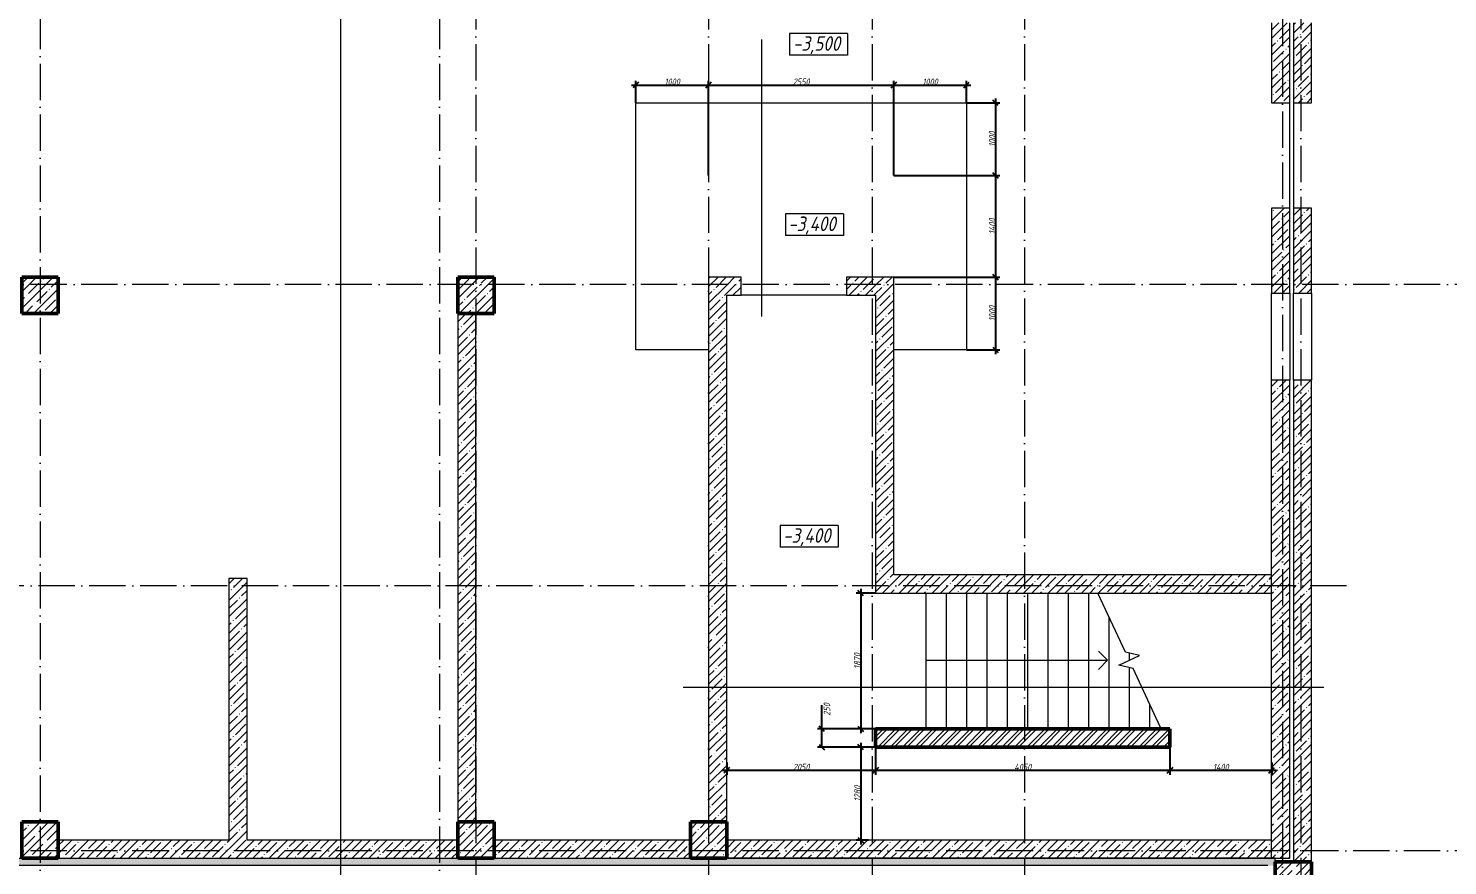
# Model space of a CAD drawing. Header units: millimetres. Extents: x -401725 to 250493, y 305116 to 802890.
# Drawn here: x -293411 to -273880, y 514095 to 525622 of the extents above; entities that cross this region are included whole.
import ezdxf

# ---------------------------------------------------------------- set-up
doc = ezdxf.new("R2010")
doc.units = ezdxf.units.MM
doc.linetypes.add('50_200_ШТРИХ_1Т_ш5_п1_п1_', pattern=[700, 500, -100, 0, -100])
for name, color, linetype, lineweight in [('A-____-____-DIMS', 7, 'Continuous', 9), ('A-DETL-GENF-OTLN-2', 7, 'Continuous', 5), ('A-FLOR-____-OTLN', 7, 'Continuous', 9), ('A-WALL-____-MCUT', 7, 'Continuous', 13), ('A-WALL-____-MCUT-1', 7, 'Continuous', 9), ('A-WALL-____-MCUT-2', 7, 'Continuous', 50), ('A-WALL-____-MCUT-3', 7, 'Continuous', 9), ('A-WALL-____-OTLN', 7, 'Continuous', 9), ('A-WALL-____-PATT-1', 7, 'Continuous', 9), ('A-WALL-FNSH-MCUT-1', 7, 'Continuous', 9), ('G-____-____-DIMS', 7, 'Continuous', 9), ('S-COLS-____-MCUT', 7, 'Continuous', 50), ('S-COLS-____-OTLN', 7, 'Continuous', 9), ('S-GRID-____-OTLN-1', 7, '50_200_ШТРИХ_1Т_ш5_п1_п1_', 9), ('S-STRS-____-MBND', 7, 'Continuous', 9), ('S-STRS-____-OTLN-1', 7, 'Continuous', 9)]:
    doc.layers.add(name, color=color, linetype=linetype, lineweight=lineweight)
for name, color, linetype, lineweight, true_color in [('A-DETL-GENF-OTLN-3', 9, 'Continuous', 9, 0x808080), ('A-WALL-____-PATT-2', 7, 'Continuous', 9, 0x787878), ('G-____-____-SYMB-1', 9, 'Continuous', 9, 0x808080)]:
    doc.layers.add(name, color=color, linetype=linetype, lineweight=lineweight, true_color=true_color)
doc.styles.add('ISOCPEUR_I_2', font='isocpeui.ttf', dxfattribs={"width": 0.85, "height": 2.3})
doc.styles.add('ISOCPEUR_I_7', font='isocpeui.ttf', dxfattribs={"width": 0.9, "height": 90})
doc.dimstyles.new('ISO-1_8_0_9К_СРЕДНИЙ_Кладочные', dxfattribs={"dimscale": 304.8, "dimtxt": 89.638306, "dimasz": 0.246063, "dimexe": 0.19685, "dimexo": 0, "dimgap": 0, "dimtad": 1, "dimdec": 3, "dimrnd": 0.001, "dimdsep": 46, "dimtxsty": 'ISOCPEUR_I_7', "dimblk1": 'OBLIQUE', "dimblk2": 'OBLIQUE', "dimsah": 1, "dimcen": 0.09, "dimdle": 0.19685, "dimazin": 0, "dimtfac": 1, "dimtdec": 4, "dimtix": 1, "dimtmove": 2, "dimatfit": 3, "dimfxl": 1, "dimtvp": 1, "dimtolj": 1, "dimtzin": 0, "dimarcsym": 2})
doc.dimstyles.new('ISO-1_8_0_9К_СРЕДНИЙ_Кладочные_1', dxfattribs={"dimscale": 304.8, "dimtxt": 89.638306, "dimasz": 0.246063, "dimexe": 0.19685, "dimexo": 0, "dimgap": 0, "dimtad": 1, "dimdec": 3, "dimrnd": 0.001, "dimdsep": 46, "dimtxsty": 'ISOCPEUR_I_7', "dimblk1": 'OBLIQUE', "dimblk2": 'OBLIQUE', "dimsah": 1, "dimcen": 0.09, "dimdle": 0.19685, "dimazin": 0, "dimtfac": 1, "dimtdec": 4, "dimtix": 1, "dimtmove": 0, "dimatfit": 3, "dimfxl": 1, "dimtvp": 1, "dimtolj": 1, "dimtzin": 0, "dimarcsym": 2})
pattern_1 = [(45, (-350751.34, 459015.94), (-114.04925, 114.04925), []), (45, (-350637.3, 459015.94), (-114.04925, 114.04925), [201.612, -40.322, 3.353, -36.97])]
pattern_2 = [(0, (-350751.34, 459015.94), (120.967, 69.841), [80.645, -161.29]), (120, (-350751.34, 459015.94), (-120.96808, 69.84086), [80.645, -161.29]), (60, (-350751.34, 459015.94), (-8e-05, 139.68186), [0, -161.29, 80.645, 0])]

# ---------------------------------------------------------------- blocks, each defined once
blk = doc.blocks.new('BSC_Колонна _Прямоугольная - 500х500-V12-АР1_Кладочный план подвала в осях 1-64_Ю-ЯЯ')
at = {"layer": 'S-COLS-____-OTLN'}
h = blk.add_hatch(dxfattribs=at)
h.set_pattern_fill('FP_18', color=256, style=0, pattern_type=2)
h.set_pattern_definition([(45, (-63500, -55431.04), (-114.04925, 114.04925), []), (45, (-63385.95, -55431.04), (-114.04925, 114.04925), [201.613, -40.323, 3.353, -36.97])])
h.paths.add_polyline_path([(-250, -250), (250, -250), (250, 250), (-250, 250)], flags=0)
at = {"layer": 'S-COLS-____-MCUT'}
for p, q in [((250, 250), (-250, 250)), ((-250, 250), (-250, -250)), ((250, -250), (250, 250)), ((-250, -250), (250, -250))]:
    blk.add_line(p, q, dxfattribs=at)
blk = doc.blocks.new('BSC_Колонна _Прямоугольная - 500х500-V13-АР1_Кладочный план подвала в осях 1-64_Ю-ЯЯ')
at = {"layer": 'S-COLS-____-OTLN'}
h = blk.add_hatch(dxfattribs=at)
h.set_pattern_fill('FP_19', color=256, style=0, pattern_type=2)
h.set_pattern_definition([(45, (-63500, -62931.04), (-114.04925, 114.04925), []), (45, (-63385.95, -62931.04), (-114.04925, 114.04925), [201.613, -40.323, 3.353, -36.97])])
h.paths.add_polyline_path([(-250, -250), (250, -250), (250, 250), (-250, 250)], flags=0)
at = {"layer": 'S-COLS-____-MCUT'}
for p, q in [((250, 250), (-250, 250)), ((-250, 250), (-250, -250)), ((250, -250), (250, 250)), ((-250, -250), (250, -250))]:
    blk.add_line(p, q, dxfattribs=at)
blk = doc.blocks.new('BSC_Колонна _Прямоугольная - 500х500-V53-АР1_Кладочный план подвала в осях 1-64_Ю-ЯЯ')
at = {"layer": 'S-COLS-____-OTLN'}
h = blk.add_hatch(dxfattribs=at)
h.set_pattern_fill('FP_66', color=256, style=0, pattern_type=2)
h.set_pattern_definition([(45, (-66700, -55431.04), (-114.04925, 114.04925), []), (45, (-66585.95, -55431.04), (-114.04925, 114.04925), [201.613, -40.323, 3.353, -36.97])])
h.paths.add_polyline_path([(-250, -250), (250, -250), (250, 250), (-250, 250)], flags=0)
at = {"layer": 'S-COLS-____-MCUT'}
for p, q in [((250, 250), (-250, 250)), ((-250, 250), (-250, -250)), ((250, -250), (250, 250)), ((-250, -250), (250, -250))]:
    blk.add_line(p, q, dxfattribs=at)
blk = doc.blocks.new('BSC_Колонна _Прямоугольная - 500х500-V54-АР1_Кладочный план подвала в осях 1-64_Ю-ЯЯ')
at = {"layer": 'S-COLS-____-OTLN'}
h = blk.add_hatch(dxfattribs=at)
h.set_pattern_fill('FP_67', color=256, style=0, pattern_type=2)
h.set_pattern_definition([(45, (-57500, -55431.04), (-114.04925, 114.04925), []), (45, (-57385.95, -55431.04), (-114.04925, 114.04925), [201.613, -40.323, 3.353, -36.97])])
h.paths.add_polyline_path([(-250, -250), (250, -250), (250, 250), (-250, 250)], flags=0)
at = {"layer": 'S-COLS-____-MCUT'}
for p, q in [((250, 250), (-250, 250)), ((-250, 250), (-250, -250)), ((250, -250), (250, 250)), ((-250, -250), (250, -250))]:
    blk.add_line(p, q, dxfattribs=at)
blk = doc.blocks.new('BSC_Колонна _Прямоугольная - 500х500-V55-АР1_Кладочный план подвала в осях 1-64_Ю-ЯЯ')
at = {"layer": 'S-COLS-____-OTLN'}
h = blk.add_hatch(dxfattribs=at)
h.set_pattern_fill('FP_68', color=256, style=0, pattern_type=2)
h.set_pattern_definition([(45, (-57500, -62931.04), (-114.04925, 114.04925), []), (45, (-57385.95, -62931.04), (-114.04925, 114.04925), [201.613, -40.323, 3.353, -36.97])])
h.paths.add_polyline_path([(-250, -250), (250, -250), (250, 250), (-250, 250)], flags=0)
at = {"layer": 'S-COLS-____-MCUT'}
for p, q in [((250, 250), (-250, 250)), ((-250, 250), (-250, -250)), ((250, -250), (250, 250)), ((-250, -250), (250, -250))]:
    blk.add_line(p, q, dxfattribs=at)
blk = doc.blocks.new('BSC_Колонна _Прямоугольная - 500х500-V122-АР1_Кладочный план подвала в осях 1-64_Ю-ЯЯ')
at = {"layer": 'S-COLS-____-OTLN'}
h = blk.add_hatch(dxfattribs=at)
h.set_pattern_fill('FP_138', color=256, style=0, pattern_type=2)
h.set_pattern_definition([(45, (-74750, -54881.04), (-114.04925, 114.04925), []), (45, (-74635.95, -54881.04), (-114.04925, 114.04925), [201.613, -40.323, 3.353, -36.97])])
h.paths.add_polyline_path([(-250, -250), (250, -250), (250, 250), (-250, 250)], flags=0)
at = {"layer": 'S-COLS-____-MCUT'}
for p, q in [((250, 250), (-250, 250)), ((-250, 250), (-250, -250)), ((250, -250), (250, 250)), ((-250, -250), (250, -250))]:
    blk.add_line(p, q, dxfattribs=at)
blk = doc.blocks.new('DET_L_Имитация разреза_ISO2-5 - Вправо-35541910-АР1_Кладочный план подвала в осях 1-64_Ю-ЯЯ')
at = {"layer": 'A-DETL-GENF-OTLN-3'}
blk.add_line((143, 0), (3957, 0), dxfattribs=at)
blk = doc.blocks.new('DET_L_Имитация разреза_ISO2-5 - Низ-28995336-АР1_Кладочный план подвала в осях 1-64_Ю-ЯЯ')
at = {"layer": 'A-DETL-GENF-OTLN-3'}
blk.add_line((143, 0), (8957, 0), dxfattribs=at)
blk = doc.blocks.new('Высотные отметки - 9_5х3_5_h_-17668430-АР1_Кладочный план подвала в осях 1-64_Ю-ЯЯ')
at = {"layer": 'G-____-____-DIMS'}
for p, q in [((-4, 3), (-4, 0)), ((4, 3), (-4, 3)), ((4, 3), (4, 0)), ((4, 0), (-4, 0))]:
    blk.add_line(p, q, dxfattribs=at)
blk = doc.blocks.new('_Oblique')
at = {"color": 0, "linetype": 'ByBlock', "lineweight": -2}
blk.add_line((-0.5, -0.5), (0.5, 0.5), dxfattribs=at)
blk = doc.blocks.new('*D8435')
at = {"layer": 'A-____-____-DIMS', "color": 0, "lineweight": -2, "transparency": 16777216}
for p, q in [((-280102, 524657), (-280102, 523537)), ((-280501, 524597), (-280042, 524597)), ((-281501, 523597), (-280042, 523597))]:
    blk.add_line(p, q, dxfattribs=at)
at = {"layer": 'Defpoints', "color": 0, "transparency": 16777216}
for p in [(-280501, 524597), (-281501, 523597), (-280102, 523597)]:
    blk.add_point(p, dxfattribs=at)
at = {"layer": 'A-____-____-DIMS', "color": 0, "lineweight": -2, "transparency": 16777216, "xscale": 75, "yscale": 75, "zscale": 75}
for p, rotation in [((-280102, 524597), 90), ((-280102, 523597), 270)]:
    blk.add_blockref('_Oblique', p, dxfattribs=dict(at, rotation=rotation))
at = {"layer": 'A-____-____-DIMS', "color": 0, "transparency": 16777216, "insert": (-280147, 524097), "char_height": 90, "width": 504.73, "attachment_point": 5, "rotation": 90, "style": 'ISOCPEUR_I_7'}
blk.add_mtext('\\A1;1000', dxfattribs=at)
blk = doc.blocks.new('*D8436')
at = {"layer": 'A-____-____-DIMS', "color": 0, "lineweight": -2, "transparency": 16777216}
for p, q in [((-280102, 523657), (-280102, 522137)), ((-281501, 523597), (-280042, 523597)), ((-281501, 522197), (-280042, 522197))]:
    blk.add_line(p, q, dxfattribs=at)
at = {"layer": 'Defpoints', "color": 0, "transparency": 16777216}
for p in [(-281501, 523597), (-281501, 522197), (-280102, 522197)]:
    blk.add_point(p, dxfattribs=at)
at = {"layer": 'A-____-____-DIMS', "color": 0, "lineweight": -2, "transparency": 16777216, "xscale": 75, "yscale": 75, "zscale": 75}
for p, rotation in [((-280102, 523597), 90), ((-280102, 522197), 270)]:
    blk.add_blockref('_Oblique', p, dxfattribs=dict(at, rotation=rotation))
at = {"layer": 'A-____-____-DIMS', "color": 0, "transparency": 16777216, "insert": (-280147, 522897), "char_height": 90, "width": 521.28, "attachment_point": 5, "rotation": 90, "style": 'ISOCPEUR_I_7'}
blk.add_mtext('\\A1;1400', dxfattribs=at)
blk = doc.blocks.new('*D8437')
at = {"layer": 'A-____-____-DIMS', "color": 0, "lineweight": -2, "transparency": 16777216}
for p, q in [((-281501, 522197), (-280042, 522197)), ((-280102, 522257), (-280102, 521137)), ((-280501, 521197), (-280042, 521197))]:
    blk.add_line(p, q, dxfattribs=at)
at = {"layer": 'Defpoints', "color": 0, "transparency": 16777216}
for p in [(-281501, 522197), (-280501, 521197), (-280102, 521197)]:
    blk.add_point(p, dxfattribs=at)
at = {"layer": 'A-____-____-DIMS', "color": 0, "lineweight": -2, "transparency": 16777216, "xscale": 75, "yscale": 75, "zscale": 75}
for p, rotation in [((-280102, 522197), 90), ((-280102, 521197), 270)]:
    blk.add_blockref('_Oblique', p, dxfattribs=dict(at, rotation=rotation))
at = {"layer": 'A-____-____-DIMS', "color": 0, "transparency": 16777216, "insert": (-280147, 521697), "char_height": 90, "width": 504.73, "attachment_point": 5, "rotation": 90, "style": 'ISOCPEUR_I_7'}
blk.add_mtext('\\A1;1000', dxfattribs=at)
blk = doc.blocks.new('*D8438')
at = {"layer": 'A-____-____-DIMS', "color": 0, "lineweight": -2, "transparency": 16777216}
for p, q in [((-285111, 524842), (-283991, 524842)), ((-285051, 524597), (-285051, 524902)), ((-284051, 523597), (-284051, 524902))]:
    blk.add_line(p, q, dxfattribs=at)
at = {"layer": 'Defpoints', "color": 0, "transparency": 16777216}
for p in [(-284051, 524842), (-285051, 524597), (-284051, 523597)]:
    blk.add_point(p, dxfattribs=at)
at = {"layer": 'A-____-____-DIMS', "color": 0, "lineweight": -2, "transparency": 16777216, "xscale": 75, "yscale": 75, "zscale": 75, "rotation": 180}
blk.add_blockref('_Oblique', (-285051, 524842), dxfattribs=at)
at = {"layer": 'A-____-____-DIMS', "color": 0, "lineweight": -2, "transparency": 16777216, "xscale": 75, "yscale": 75, "zscale": 75}
blk.add_blockref('_Oblique', (-284051, 524842), dxfattribs=at)
at = {"layer": 'A-____-____-DIMS', "color": 0, "transparency": 16777216, "insert": (-284551, 524887), "char_height": 90, "width": 504.73, "attachment_point": 5, "style": 'ISOCPEUR_I_7'}
blk.add_mtext('\\A1;1000', dxfattribs=at)
blk = doc.blocks.new('*D8439')
at = {"layer": 'A-____-____-DIMS', "color": 0, "lineweight": -2, "transparency": 16777216}
for p, q in [((-284111, 524842), (-281441, 524842)), ((-284051, 523597), (-284051, 524902)), ((-281501, 523597), (-281501, 524902))]:
    blk.add_line(p, q, dxfattribs=at)
at = {"layer": 'Defpoints', "color": 0, "transparency": 16777216}
for p in [(-281501, 524842), (-284051, 523597), (-281501, 523597)]:
    blk.add_point(p, dxfattribs=at)
at = {"layer": 'A-____-____-DIMS', "color": 0, "lineweight": -2, "transparency": 16777216, "xscale": 75, "yscale": 75, "zscale": 75, "rotation": 180}
blk.add_blockref('_Oblique', (-284051, 524842), dxfattribs=at)
at = {"layer": 'A-____-____-DIMS', "color": 0, "lineweight": -2, "transparency": 16777216, "xscale": 75, "yscale": 75, "zscale": 75}
blk.add_blockref('_Oblique', (-281501, 524842), dxfattribs=at)
at = {"layer": 'A-____-____-DIMS', "color": 0, "transparency": 16777216, "insert": (-282776, 524887), "char_height": 90, "width": 546.1, "attachment_point": 5, "style": 'ISOCPEUR_I_7'}
blk.add_mtext('\\A1;2550', dxfattribs=at)
blk = doc.blocks.new('*D8440')
at = {"layer": 'A-____-____-DIMS', "color": 0, "lineweight": -2, "transparency": 16777216}
for p, q in [((-281561, 524842), (-280441, 524842)), ((-281501, 523597), (-281501, 524902)), ((-280501, 524597), (-280501, 524902))]:
    blk.add_line(p, q, dxfattribs=at)
at = {"layer": 'Defpoints', "color": 0, "transparency": 16777216}
for p in [(-280501, 524842), (-280501, 524597), (-281501, 523597)]:
    blk.add_point(p, dxfattribs=at)
at = {"layer": 'A-____-____-DIMS', "color": 0, "lineweight": -2, "transparency": 16777216, "xscale": 75, "yscale": 75, "zscale": 75, "rotation": 180}
blk.add_blockref('_Oblique', (-281501, 524842), dxfattribs=at)
at = {"layer": 'A-____-____-DIMS', "color": 0, "lineweight": -2, "transparency": 16777216, "xscale": 75, "yscale": 75, "zscale": 75}
blk.add_blockref('_Oblique', (-280501, 524842), dxfattribs=at)
at = {"layer": 'A-____-____-DIMS', "color": 0, "transparency": 16777216, "insert": (-281001, 524887), "char_height": 90, "width": 504.73, "attachment_point": 5, "style": 'ISOCPEUR_I_7'}
blk.add_mtext('\\A1;1000', dxfattribs=at)
blk = doc.blocks.new('*D8342')
at = {"layer": 'A-____-____-DIMS', "color": 0, "lineweight": -2, "transparency": 16777216}
for p, q in [((-281751, 515727), (-281751, 515347)), ((-283801, 515513), (-283801, 515347)), ((-283861, 515407), (-281691, 515407))]:
    blk.add_line(p, q, dxfattribs=at)
at = {"layer": 'Defpoints', "color": 0, "transparency": 16777216}
for p in [(-281751, 515727), (-283801, 515513), (-281751, 515407)]:
    blk.add_point(p, dxfattribs=at)
at = {"layer": 'A-____-____-DIMS', "color": 0, "lineweight": -2, "transparency": 16777216, "xscale": 75, "yscale": 75, "zscale": 75, "rotation": 180}
blk.add_blockref('_Oblique', (-283801, 515407), dxfattribs=at)
at = {"layer": 'A-____-____-DIMS', "color": 0, "lineweight": -2, "transparency": 16777216, "xscale": 75, "yscale": 75, "zscale": 75}
blk.add_blockref('_Oblique', (-281751, 515407), dxfattribs=at)
at = {"layer": 'A-____-____-DIMS', "color": 0, "transparency": 16777216, "insert": (-282776, 515452), "char_height": 90, "width": 546.1, "attachment_point": 5, "style": 'ISOCPEUR_I_7'}
blk.add_mtext('\\A1;2050', dxfattribs=at)
blk = doc.blocks.new('*D8343')
at = {"layer": 'A-____-____-DIMS', "color": 0, "lineweight": -2, "transparency": 16777216}
for p, q in [((-281751, 515727), (-281751, 515347)), ((-277701, 515727), (-277701, 515347)), ((-281811, 515407), (-277641, 515407))]:
    blk.add_line(p, q, dxfattribs=at)
at = {"layer": 'Defpoints', "color": 0, "transparency": 16777216}
for p in [(-281751, 515727), (-277701, 515727), (-277701, 515407)]:
    blk.add_point(p, dxfattribs=at)
at = {"layer": 'A-____-____-DIMS', "color": 0, "lineweight": -2, "transparency": 16777216, "xscale": 75, "yscale": 75, "zscale": 75, "rotation": 180}
blk.add_blockref('_Oblique', (-281751, 515407), dxfattribs=at)
at = {"layer": 'A-____-____-DIMS', "color": 0, "lineweight": -2, "transparency": 16777216, "xscale": 75, "yscale": 75, "zscale": 75}
blk.add_blockref('_Oblique', (-277701, 515407), dxfattribs=at)
at = {"layer": 'A-____-____-DIMS', "color": 0, "transparency": 16777216, "insert": (-279726, 515452), "char_height": 90, "width": 562.65, "attachment_point": 5, "style": 'ISOCPEUR_I_7'}
blk.add_mtext('\\A1;4050', dxfattribs=at)
blk = doc.blocks.new('*D8344')
at = {"layer": 'A-____-____-DIMS', "color": 0, "lineweight": -2, "transparency": 16777216}
for p, q in [((-277701, 515727), (-277701, 515347)), ((-276301, 515513), (-276301, 515347)), ((-277761, 515407), (-276241, 515407))]:
    blk.add_line(p, q, dxfattribs=at)
at = {"layer": 'Defpoints', "color": 0, "transparency": 16777216}
for p in [(-277701, 515727), (-276301, 515513), (-276301, 515407)]:
    blk.add_point(p, dxfattribs=at)
at = {"layer": 'A-____-____-DIMS', "color": 0, "lineweight": -2, "transparency": 16777216, "xscale": 75, "yscale": 75, "zscale": 75, "rotation": 180}
blk.add_blockref('_Oblique', (-277701, 515407), dxfattribs=at)
at = {"layer": 'A-____-____-DIMS', "color": 0, "lineweight": -2, "transparency": 16777216, "xscale": 75, "yscale": 75, "zscale": 75}
blk.add_blockref('_Oblique', (-276301, 515407), dxfattribs=at)
at = {"layer": 'A-____-____-DIMS', "color": 0, "transparency": 16777216, "insert": (-277001, 515452), "char_height": 90, "width": 521.28, "attachment_point": 5, "style": 'ISOCPEUR_I_7'}
blk.add_mtext('\\A1;1400', dxfattribs=at)
blk = doc.blocks.new('*D8345')
at = {"layer": 'A-____-____-DIMS', "color": 0, "lineweight": -2, "transparency": 16777216}
for p, q in [((-281751, 517847), (-282017, 517847)), ((-281957, 517907), (-281957, 515917)), ((-281751, 515977), (-282017, 515977))]:
    blk.add_line(p, q, dxfattribs=at)
at = {"layer": 'Defpoints', "color": 0, "transparency": 16777216}
for p in [(-281751, 517847), (-281957, 515977), (-281751, 515977)]:
    blk.add_point(p, dxfattribs=at)
at = {"layer": 'A-____-____-DIMS', "color": 0, "lineweight": -2, "transparency": 16777216, "xscale": 75, "yscale": 75, "zscale": 75}
for p, rotation in [((-281957, 517847), 90), ((-281957, 515977), 270)]:
    blk.add_blockref('_Oblique', p, dxfattribs=dict(at, rotation=rotation))
at = {"layer": 'A-____-____-DIMS', "color": 0, "transparency": 16777216, "insert": (-282003, 516912), "char_height": 90, "width": 504.73, "attachment_point": 5, "rotation": 90, "style": 'ISOCPEUR_I_7'}
blk.add_mtext('\\A1;1870', dxfattribs=at)
blk = doc.blocks.new('*D8346')
at = {"layer": 'A-____-____-DIMS', "color": 0, "lineweight": -2, "transparency": 16777216}
for p, q in [((-282492, 515977), (-282492, 516303)), ((-282492, 515727), (-282492, 516037)), ((-281751, 515977), (-282552, 515977)), ((-281751, 515727), (-282552, 515727))]:
    blk.add_line(p, q, dxfattribs=at)
at = {"layer": 'Defpoints', "color": 0, "transparency": 16777216}
for p in [(-281751, 515977), (-282492, 515727), (-281751, 515727)]:
    blk.add_point(p, dxfattribs=at)
at = {"layer": 'A-____-____-DIMS', "color": 0, "lineweight": -2, "transparency": 16777216, "xscale": 75, "yscale": 75, "zscale": 75}
for p, rotation in [((-282492, 515977), 90), ((-282492, 515727), 270)]:
    blk.add_blockref('_Oblique', p, dxfattribs=dict(at, rotation=rotation))
at = {"layer": 'A-____-____-DIMS', "color": 0, "transparency": 16777216, "insert": (-282466, 516159), "char_height": 90, "width": 409.58, "attachment_point": 1, "rotation": 90, "line_spacing_factor": 1.149209, "style": 'ISOCPEUR_I_7'}
blk.add_mtext('\\A1;250', dxfattribs=at)
blk = doc.blocks.new('*D8347')
at = {"layer": 'A-____-____-DIMS', "color": 0, "lineweight": -2, "transparency": 16777216}
for p, q in [((-281751, 515727), (-282017, 515727)), ((-281957, 515787), (-281957, 514387)), ((-281851, 514447), (-282017, 514447))]:
    blk.add_line(p, q, dxfattribs=at)
at = {"layer": 'Defpoints', "color": 0, "transparency": 16777216}
for p in [(-281751, 515727), (-281957, 514447), (-281851, 514447)]:
    blk.add_point(p, dxfattribs=at)
at = {"layer": 'A-____-____-DIMS', "color": 0, "lineweight": -2, "transparency": 16777216, "xscale": 75, "yscale": 75, "zscale": 75}
for p, rotation in [((-281957, 515727), 90), ((-281957, 514447), 270)]:
    blk.add_blockref('_Oblique', p, dxfattribs=dict(at, rotation=rotation))
at = {"layer": 'A-____-____-DIMS', "color": 0, "transparency": 16777216, "insert": (-282002, 515087), "char_height": 90, "width": 504.73, "attachment_point": 5, "rotation": 90, "style": 'ISOCPEUR_I_7'}
blk.add_mtext('\\A1;1280', dxfattribs=at)

msp = doc.modelspace()

# ---------------------------------------------------------------- hatches: boundary and pattern name
at = {"layer": 'A-WALL-____-PATT-1'}
h = msp.add_hatch(dxfattribs=at)
h.set_pattern_fill('FP_1', color=256, style=0, pattern_type=2)
h.set_pattern_definition(pattern_1)
h.paths.add_polyline_path([(-276051.3432, 514196.983), (-276051.3432, 520776.983), (-276301.3432, 520776.983), (-276301.3432, 514196.983)], flags=0)
h.paths.add_polyline_path([(-276301.3432, 521976.983), (-276051.3432, 521976.983), (-276051.3432, 523146.983), (-276301.3432, 523146.983), (-276301.3432, 523121.983)], flags=0)
h.paths.add_polyline_path([(-276051.3432, 524596.983), (-276051.3432, 525696.983), (-276301.3432, 525696.983), (-276301.3432, 524596.983)], flags=0)
h = msp.add_hatch(dxfattribs=at)
h.set_pattern_fill('FP_1', color=256, style=0, pattern_type=2)
h.set_pattern_definition(pattern_1)
h.paths.add_polyline_path([(-275751.3432, 514146.983), (-275751.3432, 520776.983), (-276001.3432, 520776.983), (-276001.3432, 514146.983)], flags=0)
h.paths.add_polyline_path([(-276001.3432, 521976.983), (-275751.3432, 521976.983), (-275751.3432, 523146.983), (-276001.3432, 523146.983), (-276001.3432, 523121.983)], flags=0)
h.paths.add_polyline_path([(-275751.3432, 524596.983), (-275751.3432, 525696.983), (-276001.3432, 525696.983), (-276001.3432, 524596.983)], flags=0)
h = msp.add_hatch(dxfattribs=at)
h.set_pattern_fill('FP_1', color=256, style=0, pattern_type=2)
h.set_pattern_definition(pattern_1)
h.paths.add_polyline_path([(-284051.3432, 514696.983), (-283801.3432, 514696.983), (-283801.3432, 522196.983), (-284051.3432, 522196.983), (-284051.3432, 519469.1464)], flags=0)
h = msp.add_hatch(dxfattribs=at)
h.set_pattern_fill('FP_1', color=256, style=0, pattern_type=2)
h.set_pattern_definition(pattern_1)
h.paths.add_polyline_path([(-282151.3432, 521946.983), (-281751.3432, 521946.983), (-281751.3432, 522196.983), (-282151.3432, 522196.983)], flags=0)
h.paths.add_polyline_path([(-283601.3432, 521946.983), (-283601.3432, 522196.983), (-283801.3432, 522196.983), (-283801.3432, 521946.983)], flags=0)
h = msp.add_hatch(dxfattribs=at)
h.set_pattern_fill('FP_1', color=256, style=0, pattern_type=2)
h.set_pattern_definition(pattern_1)
h.paths.add_polyline_path([(-281751.3432, 518096.983), (-281501.3432, 518096.983), (-281501.3432, 522196.983), (-281751.3432, 522196.983), (-281751.3432, 519469.1464)], flags=0)
h = msp.add_hatch(dxfattribs=at)
h.set_pattern_fill('FP_1', color=256, style=0, pattern_type=2)
h.set_pattern_definition(pattern_1)
h.paths.add_polyline_path([(-287501.3432, 514696.983), (-287251.3432, 514696.983), (-287251.3432, 521696.983), (-287501.3432, 521696.983)], flags=0)
h = msp.add_hatch(dxfattribs=at)
h.set_pattern_fill('FP_1', color=256, style=0, pattern_type=2)
h.set_pattern_definition(pattern_1)
h.paths.add_polyline_path([(-290651.3432, 514446.983), (-290401.3432, 514446.983), (-290401.3432, 518046.983), (-290651.3432, 518046.983)], flags=0)
h = msp.add_hatch(dxfattribs=at)
h.set_pattern_fill('FP_1', color=256, style=0, pattern_type=2)
h.set_pattern_definition(pattern_1)
h.paths.add_polyline_path([(-276301.3432, 517846.983), (-276301.3432, 518096.983), (-281751.3432, 518096.983), (-281751.3432, 517846.983), (-276531.8226, 517846.983)], flags=0)
h = msp.add_hatch(dxfattribs=at)
h.set_pattern_fill('FP_1', color=256, style=0, pattern_type=2)
h.set_pattern_definition(pattern_1)
h.paths.add_polyline_path([(-287501.3432, 514196.983), (-287501.3432, 514446.983), (-293001.3432, 514446.983), (-293001.3432, 514196.983)], flags=0)
h = msp.add_hatch(dxfattribs=at)
h.set_pattern_fill('FP_1', color=256, style=0, pattern_type=2)
h.set_pattern_definition(pattern_1)
h.paths.add_polyline_path([(-284301.3432, 514196.983), (-284301.3432, 514446.983), (-287001.3432, 514446.983), (-287001.3432, 514196.983)], flags=0)
h = msp.add_hatch(dxfattribs=at)
h.set_pattern_fill('FP_1', color=256, style=0, pattern_type=2)
h.set_pattern_definition(pattern_1)
h.paths.add_polyline_path([(-276301.3432, 514196.983), (-276301.3432, 514446.983), (-283801.3432, 514446.983), (-283801.3432, 514196.983), (-276531.8226, 514196.983)], flags=0)
h = msp.add_hatch(dxfattribs=at)
h.set_pattern_fill('FP_54', color=256, style=0, pattern_type=2)
h.set_pattern_definition(pattern_2)
h.paths.add_polyline_path([(-287671.3432, 514094.983), (-287671.3432, 514194.983), (-353203.3432, 514194.983), (-353203.3432, 514094.983), (-301276.3584, 514094.983)], flags=0)
h = msp.add_hatch(dxfattribs=at)
h.set_pattern_fill('FP_54', color=256, style=0, pattern_type=2)
h.set_pattern_definition(pattern_2)
h.paths.add_polyline_path([(-276253.3432, 514094.983), (-276253.3432, 514194.983), (-287671.3432, 514194.983), (-287671.3432, 514094.983), (-276353.3432, 514094.983)], flags=0)
at = {"layer": 'A-WALL-____-PATT-2'}
h = msp.add_hatch(dxfattribs=at)
h.set_pattern_fill('FP_53', color=256, style=0, pattern_type=2)
h.set_pattern_definition([(45, (-350751.34, 459015.94), (-85.53659, 85.53659), []), (45, (-350694.32, 459015.94), (-85.53659, 85.53659), [])])
h.paths.add_polyline_path([(-281751.3432, 515726.983), (-277701.3432, 515726.983), (-277701.3432, 515976.983), (-281751.3432, 515976.983)], flags=0)

# ---------------------------------------------------------------- linework, layer by layer
at = {"layer": 'A-FLOR-____-OTLN'}
for p, q in [((-285051.3432, 524596.983), (-280501.3432, 524596.983)), ((-285051.3432, 521196.983), (-285051.3432, 524596.983)), ((-280501.3432, 524596.983), (-280501.3432, 521196.983)), ((-276051.3432, 523146.983), (-276051.3432, 524596.983)), ((-276001.3432, 524596.983), (-276001.3432, 523146.983)), ((-282151.3432, 521946.983), (-283601.3432, 521946.983)), ((-282151.3432, 521946.983), (-283601.3432, 521946.983)), ((-284051.3432, 521196.983), (-285051.3432, 521196.983)), ((-280501.3432, 521196.983), (-281501.3432, 521196.983))]:
    msp.add_line(p, q, dxfattribs=at)
at = {"layer": 'A-WALL-____-MCUT'}
msp.add_line((-276353.3432, 514094.983), (-353303.3432, 514094.983), dxfattribs=at)
at = {"layer": 'A-WALL-____-MCUT-1'}
for p, q in [((-276301.3432, 525696.983), (-276301.3432, 524596.983)), ((-276051.3432, 524596.983), (-276051.3432, 525696.983)), ((-276001.3432, 525696.983), (-276001.3432, 524596.983)), ((-275751.3432, 524596.983), (-275751.3432, 525696.983)), ((-276301.3432, 524596.983), (-276051.3432, 524596.983)), ((-276001.3432, 524596.983), (-275751.3432, 524596.983)), ((-276301.3432, 523146.983), (-276301.3432, 521976.983)), ((-276051.3432, 523146.983), (-276301.3432, 523146.983)), ((-276051.3432, 521976.983), (-276051.3432, 523146.983)), ((-275751.3432, 523146.983), (-276001.3432, 523146.983)), ((-276001.3432, 523146.983), (-276001.3432, 521976.983)), ((-275751.3432, 521976.983), (-275751.3432, 523146.983)), ((-283601.3432, 522196.983), (-284051.3432, 522196.983)), ((-284051.3432, 522196.983), (-284051.3432, 514696.983)), ((-283601.3432, 521946.983), (-283601.3432, 522196.983)), ((-281501.3432, 522196.983), (-282151.3432, 522196.983)), ((-282151.3432, 522196.983), (-282151.3432, 521946.983)), ((-281501.3432, 518096.983), (-281501.3432, 522196.983)), ((-283801.3432, 514696.983), (-283801.3432, 521946.983)), ((-283801.3432, 521946.983), (-283601.3432, 521946.983)), ((-282151.3432, 521946.983), (-281751.3432, 521946.983)), ((-281751.3432, 521946.983), (-281751.3432, 517846.983)), ((-276301.3432, 521976.983), (-276051.3432, 521976.983)), ((-276001.3432, 521976.983), (-275751.3432, 521976.983)), ((-287501.3432, 521696.983), (-287501.3432, 514696.983)), ((-287251.3432, 514696.983), (-287251.3432, 521696.983)), ((-276051.3432, 520776.983), (-276301.3432, 520776.983)), ((-276301.3432, 514196.983), (-276301.3432, 520776.983)), ((-276051.3432, 514196.983), (-276051.3432, 520776.983)), ((-275751.3432, 520776.983), (-276001.3432, 520776.983)), ((-276001.3432, 520776.983), (-276001.3432, 514146.983)), ((-275751.3432, 514146.983), (-275751.3432, 520776.983)), ((-290401.3432, 518046.983), (-290651.3432, 518046.983)), ((-290651.3432, 518046.983), (-290651.3432, 514446.983)), ((-290401.3432, 514446.983), (-290401.3432, 518046.983)), ((-276301.3432, 518096.983), (-281501.3432, 518096.983)), ((-276301.3432, 517846.983), (-276301.3432, 518096.983)), ((-281751.3432, 517846.983), (-276301.3432, 517846.983)), ((-290651.3432, 514446.983), (-293001.3432, 514446.983)), ((-287501.3432, 514446.983), (-290401.3432, 514446.983)), ((-284301.3432, 514446.983), (-287001.3432, 514446.983)), ((-276301.3432, 514446.983), (-283801.3432, 514446.983)), ((-293001.3432, 514196.983), (-287501.3432, 514196.983)), ((-287001.3432, 514196.983), (-284301.3432, 514196.983)), ((-283801.3432, 514196.983), (-276051.3432, 514196.983))]:
    msp.add_line(p, q, dxfattribs=at)
at = {"layer": 'A-WALL-____-MCUT-2'}
for p, q in [((-277701.3432, 515976.983), (-281751.3432, 515976.983)), ((-281751.3432, 515976.983), (-281751.3432, 515726.983)), ((-277701.3432, 515726.983), (-277701.3432, 515976.983)), ((-281751.3432, 515726.983), (-277701.3432, 515726.983))]:
    msp.add_line(p, q, dxfattribs=at)
at = {"layer": 'A-WALL-____-MCUT-3'}
for p, q in [((-276251.3432, 514194.983), (-353203.3432, 514194.983)), ((-276251.3432, 514196.983), (-276253.3432, 514196.983)), ((-276253.3432, 501946.983), (-276253.3432, 514196.983)), ((-276251.3432, 514146.983), (-276251.3432, 514194.983))]:
    msp.add_line(p, q, dxfattribs=at)
at = {"layer": 'A-WALL-____-OTLN'}
for p, q in [((-276301.3432, 520776.983), (-276301.3432, 521976.983)), ((-276051.3432, 521976.983), (-276051.3432, 520776.983)), ((-276001.3432, 520776.983), (-276001.3432, 521976.983)), ((-275751.3432, 521976.983), (-275751.3432, 520776.983))]:
    msp.add_line(p, q, dxfattribs=at)
at = {"layer": 'A-WALL-FNSH-MCUT-1'}
for p, q in [((-276253.3432, 514196.983), (-283801.3432, 514196.983)), ((-276251.3432, 514194.983), (-276251.3432, 514196.983))]:
    msp.add_line(p, q, dxfattribs=at)
at = {"layer": 'G-____-____-SYMB-1'}
msp.add_line((-289117.0345, 545569.5491), (-289117.0345, 511433.1929), dxfattribs=at)
at = {"layer": 'S-GRID-____-OTLN-1'}
for p, q in [((-287251.3432, 549908.7924), (-287251.3432, 512071.8678)), ((-284051.3432, 549908.7924), (-284051.3432, 511907.5288)), ((-281801.3432, 549908.7924), (-281801.3432, 499110.3507)), ((-279701.3432, 549908.7924), (-279701.3432, 499110.3507)), ((-275901.3432, 549908.7924), (-275901.3432, 499110.3507)), ((-293251.3432, 549639.3578), (-293251.3432, 512071.8678)), ((-287751.3432, 549639.3578), (-287751.3432, 511907.5288)), ((-276151.3432, 549680.9515), (-276151.3432, 499429.186)), ((-246676.9366, 522096.983), (-355420.1134, 522096.983)), ((-275271.3028, 517946.983), (-355420.1134, 517946.983)), ((-246676.9366, 514296.983), (-355420.1134, 514296.983))]:
    msp.add_line(p, q, dxfattribs=at)
at = {"layer": 'S-STRS-____-MBND'}
for p, q in [((-278314.1705, 517035.2714), (-278692.6778, 517846.983)), ((-278119.7326, 516988.0171), (-278314.1705, 517035.2714)), ((-278402.9538, 516855.9489), (-278119.7326, 516988.0171)), ((-278208.516, 516808.6945), (-278402.9538, 516855.9489)), ((-277830.0087, 515996.983), (-278208.516, 516808.6945))]:
    msp.add_line(p, q, dxfattribs=at)
at = {"layer": 'S-STRS-____-OTLN-1'}
for p, q in [((-281061.3432, 517846.983), (-281061.3432, 515996.983)), ((-281061.3432, 517846.983), (-281061.3432, 515996.983)), ((-280781.3432, 517846.983), (-280781.3432, 515996.983)), ((-280781.3432, 517846.983), (-280781.3432, 515996.983)), ((-280501.3432, 517846.983), (-280501.3432, 515996.983)), ((-280501.3432, 517846.983), (-280501.3432, 515996.983)), ((-280221.3432, 517846.983), (-280221.3432, 515996.983)), ((-280221.3432, 517846.983), (-280221.3432, 515996.983)), ((-279941.3432, 517846.983), (-279941.3432, 515996.983)), ((-279941.3432, 517846.983), (-279941.3432, 515996.983)), ((-279661.3432, 517846.983), (-279661.3432, 515996.983)), ((-279661.3432, 517846.983), (-279661.3432, 515996.983)), ((-279381.3432, 517846.983), (-279381.3432, 515996.983)), ((-279381.3432, 517846.983), (-279381.3432, 515996.983)), ((-279101.3432, 517846.983), (-279101.3432, 515996.983)), ((-279101.3432, 517846.983), (-279101.3432, 515996.983)), ((-278821.3432, 517846.983), (-278821.3432, 515996.983)), ((-278821.3432, 517846.983), (-278821.3432, 515996.983)), ((-278541.3432, 517522.4449), (-278541.3432, 515996.983)), ((-278541.3432, 517522.4449), (-278541.3432, 515996.983)), ((-278561.3432, 516921.983), (-278686.3432, 517046.983)), ((-278261.3432, 517022.4328), (-278261.3432, 516921.983)), ((-278261.3432, 517022.4328), (-278261.3432, 516921.983)), ((-281061.3432, 516921.983), (-280781.3432, 516921.983)), ((-280781.3432, 516921.983), (-280501.3432, 516921.983)), ((-280501.3432, 516921.983), (-280221.3432, 516921.983)), ((-280221.3432, 516921.983), (-279941.3432, 516921.983)), ((-279941.3432, 516921.983), (-279661.3432, 516921.983)), ((-279661.3432, 516921.983), (-279381.3432, 516921.983)), ((-279381.3432, 516921.983), (-279101.3432, 516921.983)), ((-279101.3432, 516921.983), (-278821.3432, 516921.983)), ((-278821.3432, 516921.983), (-278561.3432, 516921.983)), ((-278561.3432, 516921.983), (-278686.3432, 516796.983)), ((-278261.3432, 516821.5331), (-278261.3432, 515996.983)), ((-278261.3432, 516821.5331), (-278261.3432, 515996.983)), ((-277981.3432, 516321.521), (-277981.3432, 515996.983)), ((-277981.3432, 516321.521), (-277981.3432, 515996.983)), ((-281061.3432, 515996.983), (-280781.3432, 515996.983)), ((-280781.3432, 515996.983), (-280501.3432, 515996.983)), ((-280501.3432, 515996.983), (-280221.3432, 515996.983)), ((-280221.3432, 515996.983), (-279941.3432, 515996.983)), ((-279941.3432, 515996.983), (-279661.3432, 515996.983)), ((-279661.3432, 515996.983), (-279381.3432, 515996.983)), ((-279381.3432, 515996.983), (-279101.3432, 515996.983)), ((-279101.3432, 515996.983), (-278821.3432, 515996.983)), ((-278821.3432, 515996.983), (-278541.3432, 515996.983)), ((-278541.3432, 515996.983), (-278261.3432, 515996.983)), ((-278261.3432, 515996.983), (-277981.3432, 515996.983)), ((-277981.3432, 515996.983), (-277830.0087, 515996.983))]:
    msp.add_line(p, q, dxfattribs=at)

# ---------------------------------------------------------------- block references
at = {"layer": 'A-DETL-GENF-OTLN-2'}
for name, p, rotation in [('DET_L_Имитация разреза_ISO2-5 - Вправо-35541910-АР1_Кладочный план подвала в осях 1-64_Ю-ЯЯ', (-283315.9159, 521510.1752), 89.99999999999994), ('DET_L_Имитация разреза_ISO2-5 - Низ-28995336-АР1_Кладочный план подвала в осях 1-64_Ю-ЯЯ', (-275441.102, 516546.983), 180)]:
    msp.add_blockref(name, p, dxfattribs=dict(at, rotation=rotation))
at = {"layer": 'G-____-____-DIMS', "xscale": 99.99999999999993, "yscale": 99.99999999999993, "zscale": 99.99999999999993}
for p in [(-282538.2544, 525252.7184), (-282592.9325, 522770.1262), (-282664.8905, 518478.9387)]:
    msp.add_blockref('Высотные отметки - 9_5х3_5_h_-17668430-АР1_Кладочный план подвала в осях 1-64_Ю-ЯЯ', p, dxfattribs=at)
at = {"layer": 'S-COLS-____-OTLN'}
for name, p in [('BSC_Колонна _Прямоугольная - 500х500-V55-АР1_Кладочный план подвала в осях 1-64_Ю-ЯЯ', (-293251.3432, 521946.983)), ('BSC_Колонна _Прямоугольная - 500х500-V13-АР1_Кладочный план подвала в осях 1-64_Ю-ЯЯ', (-287251.3432, 521946.983)), ('BSC_Колонна _Прямоугольная - 500х500-V54-АР1_Кладочный план подвала в осях 1-64_Ю-ЯЯ', (-293251.3432, 514446.983)), ('BSC_Колонна _Прямоугольная - 500х500-V12-АР1_Кладочный план подвала в осях 1-64_Ю-ЯЯ', (-287251.3432, 514446.983)), ('BSC_Колонна _Прямоугольная - 500х500-V53-АР1_Кладочный план подвала в осях 1-64_Ю-ЯЯ', (-284051.3432, 514446.983)), ('BSC_Колонна _Прямоугольная - 500х500-V122-АР1_Кладочный план подвала в осях 1-64_Ю-ЯЯ', (-276001.3432, 513896.983))]:
    msp.add_blockref(name, p, dxfattribs=at)

# ---------------------------------------------------------------- texts
at = {"layer": 'G-____-____-DIMS', "char_height": 200, "attachment_point": 1, "line_spacing_factor": 1.149209, "style": 'ISOCPEUR_I_2'}
for s, insert, width in [('-3,500', (-282888.8282, 525514.0095), 841.377075), ('-3,400', (-282953.4658, 523031.4173), 865.279833), ('-3,400', (-283025.4238, 518740.2298), 865.279833)]:
    msp.add_mtext(s, dxfattribs=dict(at, insert=insert, width=width))

# ---------------------------------------------------------------- dimensions: what is measured, and where the dimension line sits
at = {"layer": 'A-____-____-DIMS'}
for base, p1, p2, override, picture, middle in [((-284051.3432, 524841.5606), (-285051.3432, 524596.983), (-284051.3432, 523596.983), {"dimtxt": 400, "dimpost": '<>', "dimfxl": 1414.213562}, '*D8438', (-284551.3432, 524886.5606)), ((-281501.3432, 524841.5606), (-284051.3432, 523596.983), (-281501.3432, 523596.983), {"dimtxt": 400, "dimpost": '<>', "dimfxl": 2550}, '*D8439', (-282776.3432, 524886.5606)), ((-280501.3432, 524841.5606), (-281501.3432, 523596.983), (-280501.3432, 524596.983), {"dimtxt": 400, "dimpost": '<>', "dimfxl": 1414.213562}, '*D8440', (-281001.3432, 524886.5606)), ((-281751.3432, 515406.7477), (-283801.3432, 515512.8138), (-281751.3432, 515726.983), {"dimtxt": 400, "dimpost": '<>', "dimfxl": 2061.157064}, '*D8342', (-282776.3432, 515451.7477)), ((-277701.3432, 515406.7477), (-281751.3432, 515726.983), (-277701.3432, 515726.983), {"dimtxt": 400, "dimpost": '<>', "dimfxl": 4050}, '*D8343', (-279726.3432, 515451.7477)), ((-276301.3432, 515406.7477), (-277701.3432, 515726.983), (-276301.3432, 515512.8138), {"dimtxt": 400, "dimpost": '<>', "dimfxl": 1416.286851}, '*D8344', (-277001.3432, 515451.7477))]:
    dim = msp.add_linear_dim(base=base, p1=p1, p2=p2, dimstyle='ISO-1_8_0_9К_СРЕДНИЙ_Кладочные', override=override, dxfattribs=at)
    dim.commit()
    dim.dimension.update_dxf_attribs({"geometry": picture, "text_midpoint": middle})
for base, p1, p2, override, picture, middle in [((-280102.3973, 523596.983), (-280501.3432, 524596.983), (-281501.3432, 523596.983), {"dimtxt": 400, "dimpost": '<>', "dimfxl": 1414.213562}, '*D8435', (-280147.3973, 524096.983)), ((-280102.3973, 522196.983), (-281501.3432, 523596.983), (-281501.3432, 522196.983), {"dimtxt": 400, "dimpost": '<>', "dimfxl": 1400}, '*D8436', (-280147.3973, 522896.983)), ((-280102.3973, 521196.983), (-281501.3432, 522196.983), (-280501.3432, 521196.983), {"dimtxt": 400, "dimpost": '<>', "dimfxl": 1414.213562}, '*D8437', (-280147.3973, 521696.983)), ((-281957.383, 515976.983), (-281751.3432, 517846.983), (-281751.3432, 515976.983), {"dimtxt": 400, "dimpost": '<>', "dimfxl": 1870}, '*D8345', (-282002.9625, 516911.983)), ((-281957.383, 514446.983), (-281751.3432, 515726.983), (-281851.317, 514446.983), {"dimtxt": 400, "dimpost": '<>', "dimfxl": 1283.898263}, '*D8347', (-282002.383, 515086.983))]:
    dim = msp.add_linear_dim(base=base, p1=p1, p2=p2, angle=90, dimstyle='ISO-1_8_0_9К_СРЕДНИЙ_Кладочные', override=override, dxfattribs=at)
    dim.commit()
    dim.dimension.update_dxf_attribs({"geometry": picture, "text_midpoint": middle})
dim = msp.add_linear_dim(base=(-282492.1791, 515726.983), p1=(-281751.3432, 515976.983), p2=(-281751.3432, 515726.983), angle=90, dimstyle='ISO-1_8_0_9К_СРЕДНИЙ_Кладочные_1', override={"dimtxt": 400, "dimpost": '<>', "dimfxl": 250}, dxfattribs=at)
dim.commit()
dim.dimension.update_dxf_attribs({"geometry": '*D8346', "text_midpoint": (-282406.1473, 516303.4706), "dimtype": 160, "text_rotation": 90})

doc.saveas('drawing.dxf')
